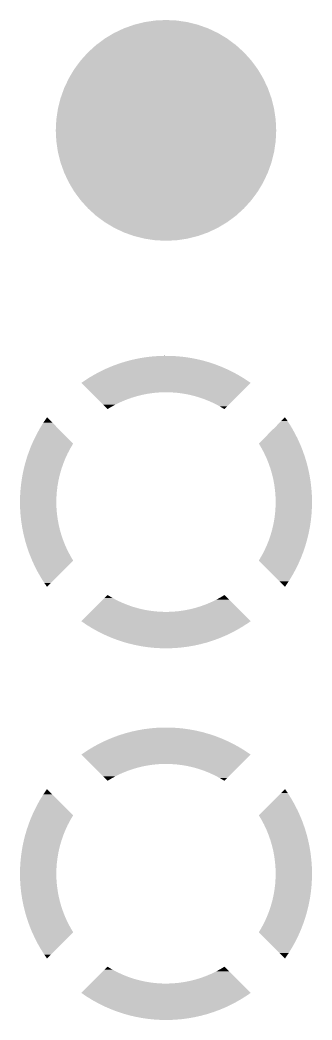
# Model space of a CAD drawing. Extents: x 295 to 953, y 10 to 290.
# Drawn here: x 513.06 to 515.06, y 120.13 to 126.97 of the extents above; entities that cross this region are included whole.
import ezdxf

# ---------------------------------------------------------------- set-up
doc = ezdxf.new("R2010")
doc.units = 0
doc.header["$LTSCALE"] = 5
doc.header["$MEASUREMENT"] = 0
doc.layers.get('0').update_dxf_attribs({"linetype": 'CONTINUOUS', "lineweight": 25})

msp = doc.modelspace()

# ---------------------------------------------------------------- linework, layer by layer
at = {"const_width": 0.7544}
msp.add_lwpolyline([(513.6825, 126.2133, 1), (514.4369, 126.2133, 1)], format="xyb", close=True, dxfattribs=at)
for points in [[(513.8235, 124.6445), (513.8502, 124.6503), (514.2948, 124.6445), (514.2703, 124.6503)], [(513.8502, 124.6503), (513.8675, 124.6541), (514.2703, 124.6503), (514.2505, 124.6541)], [(513.8675, 124.6541), (513.8947, 124.6588), (514.2505, 124.6541), (514.2261, 124.6588)], [(513.8947, 124.6588), (513.9119, 124.6618), (514.2261, 124.6588), (514.2057, 124.6618)], [(513.9119, 124.6618), (513.9399, 124.6653), (514.2057, 124.6618), (514.1815, 124.6653)], [(513.9399, 124.6653), (513.9567, 124.6675), (514.1815, 124.6653), (514.1603, 124.6675)], [(513.9567, 124.6675), (513.9858, 124.6698), (514.1603, 124.6675), (514.1367, 124.6698)], [(513.9858, 124.6698), (514.0016, 124.6711), (514.1367, 124.6698), (514.1133, 124.6711)], [(514.0016, 124.6711), (514.0347, 124.6723), (514.1133, 124.6711), (514.0917, 124.6723)], [(514.0347, 124.6723), (514.0466, 124.6727), (514.0917, 124.6723), (514.0466, 124.6727)], [(513.6365, 124.5785), (513.6531, 124.5864), (514.4834, 124.5785), (514.4656, 124.5864)], [(513.6531, 124.5864), (513.6778, 124.5967), (514.4656, 124.5864), (514.4422, 124.5967)], [(513.6778, 124.5967), (513.6947, 124.6038), (514.4422, 124.5967), (514.424, 124.6038)], [(513.6947, 124.6038), (513.7199, 124.613), (514.424, 124.6038), (514.4002, 124.613)], [(513.7199, 124.613), (513.737, 124.6193), (514.4002, 124.613), (514.3816, 124.6193)], [(513.737, 124.6193), (513.7627, 124.6274), (514.3816, 124.6193), (514.3575, 124.6274)], [(513.7627, 124.6274), (513.78, 124.6329), (514.3575, 124.6274), (514.3385, 124.6329)], [(513.78, 124.6329), (513.8062, 124.6399), (514.3385, 124.6329), (514.3142, 124.6399)], [(513.8062, 124.6399), (513.8235, 124.6445), (514.3142, 124.6399), (514.2948, 124.6445)], [(513.4959, 124.4986), (513.5182, 124.5131), (514.623, 124.4986), (514.6016, 124.5131)], [(513.5182, 124.5131), (513.5337, 124.5232), (514.6016, 124.5131), (514.5852, 124.5232)], [(513.5337, 124.5232), (513.5566, 124.5367), (514.5852, 124.5232), (514.5632, 124.5367)], [(513.5566, 124.5367), (513.5726, 124.546), (514.5632, 124.5367), (514.5463, 124.546)], [(513.5726, 124.546), (513.5961, 124.5585), (514.5463, 124.546), (514.5238, 124.5585)], [(513.5961, 124.5585), (513.6124, 124.5671), (514.5238, 124.5585), (514.5064, 124.5671)], [(513.6124, 124.5671), (513.6365, 124.5785), (514.5064, 124.5671), (514.4834, 124.5785)], [(513.4805, 124.4878), (513.4959, 124.4986), (514.6389, 124.4878), (514.623, 124.4986)], [(513.5445, 124.4238), (513.4805, 124.4878), (514.5749, 124.4238), (514.6389, 124.4878)], [(513.5459, 124.4224), (513.5445, 124.4238), (514.0128, 124.4224), (514.0518, 124.4238)], [(513.5493, 124.419), (513.5459, 124.4224), (513.9739, 124.419), (514.0128, 124.4224)], [(513.5548, 124.4135), (513.5493, 124.419), (513.9352, 124.4135), (513.9739, 124.419)], [(513.5623, 124.406), (513.5548, 124.4135), (513.8969, 124.406), (513.9352, 124.4135)], [(513.5717, 124.3965), (513.5623, 124.406), (513.859, 124.3965), (513.8969, 124.406)], [(513.5831, 124.3851), (513.5717, 124.3965), (513.8217, 124.3851), (513.859, 124.3965)], [(513.5965, 124.3718), (513.5831, 124.3851), (513.785, 124.3718), (513.8217, 124.3851)], [(514.0909, 124.4232), (514.0518, 124.4238), (514.5743, 124.4232), (514.5749, 124.4238)], [(514.1298, 124.4206), (514.0909, 124.4232), (514.5717, 124.4206), (514.5743, 124.4232)], [(514.1686, 124.4159), (514.1298, 124.4206), (514.567, 124.4159), (514.5717, 124.4206)], [(514.2071, 124.4093), (514.1686, 124.4159), (514.5604, 124.4093), (514.567, 124.4159)], [(514.2452, 124.4006), (514.2071, 124.4093), (514.5517, 124.4006), (514.5604, 124.4093)], [(514.2827, 124.39), (514.2452, 124.4006), (514.5411, 124.39), (514.5517, 124.4006)], [(514.3197, 124.3774), (514.2827, 124.39), (514.5285, 124.3774), (514.5411, 124.39)], [(514.356, 124.3629), (514.3197, 124.3774), (514.514, 124.3629), (514.5285, 124.3774)], [(513.6117, 124.3566), (513.5965, 124.3718), (513.749, 124.3566), (513.785, 124.3718)], [(513.6288, 124.3395), (513.6117, 124.3566), (513.7139, 124.3395), (513.749, 124.3566)], [(513.6477, 124.3206), (513.6288, 124.3395), (513.6797, 124.3206), (513.7139, 124.3395)], [(513.6598, 124.3085), (513.6477, 124.3206), (513.6598, 124.3085), (513.6797, 124.3206)], [(514.3914, 124.3466), (514.356, 124.3629), (514.4977, 124.3466), (514.514, 124.3629)], [(514.426, 124.3284), (514.3914, 124.3466), (514.4795, 124.3284), (514.4977, 124.3466)], [(514.4596, 124.3085), (514.426, 124.3284), (514.4596, 124.3085), (514.4795, 124.3284)], [(513.2199, 124.2152), (513.2452, 124.2525), (513.2825, 124.2152), (513.2452, 124.2525)], [(514.8479, 124.2262), (514.8742, 124.2525), (514.8923, 124.2262), (514.8742, 124.2525)], [(513.1745, 124.1374), (513.1963, 124.1768), (513.3603, 124.1374), (513.3209, 124.1768)], [(513.1963, 124.1768), (513.2199, 124.2152), (513.3209, 124.1768), (513.2825, 124.2152)], [(514.7706, 124.149), (514.8098, 124.1881), (514.9387, 124.149), (514.9164, 124.1881)], [(514.8098, 124.1881), (514.8479, 124.2262), (514.9164, 124.1881), (514.8923, 124.2262)], [(513.1545, 124.097), (513.1745, 124.1374), (513.4007, 124.097), (513.3603, 124.1374)], [(514.6949, 124.0732), (514.7305, 124.1089), (514.9756, 124.0732), (514.9593, 124.1089)], [(514.7305, 124.1089), (514.7706, 124.149), (514.9593, 124.1089), (514.9387, 124.149)], [(513.12, 124.0138), (513.13, 124.0396), (513.391, 124.0138), (513.4046, 124.0396)], [(513.13, 124.0396), (513.1363, 124.0558), (513.4046, 124.0396), (513.4142, 124.0558)], [(513.1363, 124.0558), (513.144, 124.0732), (513.4142, 124.0558), (513.4245, 124.0732)], [(513.144, 124.0732), (513.1545, 124.097), (513.4245, 124.0732), (513.4007, 124.097)], [(514.6981, 124.0679), (514.6949, 124.0732), (514.978, 124.0679), (514.9756, 124.0732)], [(514.7109, 124.0465), (514.6981, 124.0679), (514.9866, 124.0465), (514.978, 124.0679)], [(514.7219, 124.0261), (514.7109, 124.0465), (514.9949, 124.0261), (514.9866, 124.0465)], [(513.0947, 123.9333), (513.1052, 123.9696), (513.3556, 123.9333), (513.3701, 123.9696)], [(513.1052, 123.9696), (513.1056, 123.9711), (513.3701, 123.9696), (513.3708, 123.9711)], [(513.1056, 123.9711), (513.117, 124.005), (513.3708, 123.9711), (513.3864, 124.005)], [(513.117, 124.005), (513.12, 124.0138), (513.3864, 124.005), (513.391, 124.0138)], [(514.7295, 124.0121), (514.7219, 124.0261), (514.9998, 124.0121), (514.9949, 124.0261)], [(514.743, 123.9836), (514.7295, 124.0121), (515.0098, 123.9836), (514.9998, 124.0121)], [(514.7462, 123.9768), (514.743, 123.9836), (515.0119, 123.9768), (515.0098, 123.9836)], [(514.761, 123.9407), (514.7462, 123.9768), (515.0228, 123.9407), (515.0119, 123.9768)], [(513.0856, 123.8963), (513.0931, 123.9278), (513.343, 123.8963), (513.3537, 123.9278)], [(513.0931, 123.9278), (513.0947, 123.9333), (513.3537, 123.9278), (513.3556, 123.9333)], [(514.7611, 123.9404), (514.761, 123.9407), (515.0228, 123.9404), (515.0228, 123.9407)], [(514.774, 123.9038), (514.7611, 123.9404), (515.0321, 123.9038), (515.0228, 123.9404)], [(514.7761, 123.8967), (514.774, 123.9038), (515.0339, 123.8967), (515.0321, 123.9038)], [(514.785, 123.8664), (514.7761, 123.8967), (515.0401, 123.8664), (515.0339, 123.8967)], [(513.0714, 123.8207), (513.0742, 123.8397), (513.3237, 123.8207), (513.3281, 123.8397)], [(513.0742, 123.8397), (513.0778, 123.8588), (513.3281, 123.8397), (513.3324, 123.8588)], [(513.0778, 123.8588), (513.0827, 123.884), (513.3324, 123.8588), (513.3395, 123.884)], [(513.0827, 123.884), (513.0856, 123.8963), (513.3395, 123.884), (513.343, 123.8963)], [(514.7883, 123.8526), (514.785, 123.8664), (515.043, 123.8526), (515.0401, 123.8664)], [(514.7941, 123.8284), (514.7883, 123.8526), (515.0468, 123.8284), (515.043, 123.8526)], [(514.7978, 123.8081), (514.7941, 123.8284), (515.0501, 123.8081), (515.0468, 123.8284)], [(513.0632, 123.7503), (513.0664, 123.7822), (513.3132, 123.7503), (513.3171, 123.7822)], [(513.0664, 123.7822), (513.0677, 123.7951), (513.3171, 123.7822), (513.3193, 123.7951)], [(513.0677, 123.7951), (513.0714, 123.8207), (513.3193, 123.7951), (513.3237, 123.8207)], [(514.8011, 123.79), (514.7978, 123.8081), (515.0521, 123.79), (515.0501, 123.8081)], [(514.8046, 123.7633), (514.8011, 123.79), (515.0551, 123.7633), (515.0521, 123.79)], [(514.8062, 123.7513), (514.8046, 123.7633), (515.0559, 123.7513), (515.0551, 123.7633)], [(513.0602, 123.6733), (513.0607, 123.7045), (513.3091, 123.6733), (513.3098, 123.7045)], [(513.0607, 123.7053), (513.0628, 123.7434), (513.3098, 123.7053), (513.3124, 123.7434)], [(513.0607, 123.7045), (513.0607, 123.7053), (513.3098, 123.7045), (513.3098, 123.7053)], [(513.0628, 123.7434), (513.0632, 123.7503), (513.3124, 123.7434), (513.3132, 123.7503)], [(514.8088, 123.7184), (514.8062, 123.7513), (515.0582, 123.7184), (515.0559, 123.7513)], [(514.8092, 123.7123), (514.8088, 123.7184), (515.0583, 123.7123), (515.0582, 123.7184)], [(514.8103, 123.6733), (514.8092, 123.7123), (515.0592, 123.6733), (515.0583, 123.7123)], [(513.0611, 123.6343), (513.0602, 123.6733), (513.3101, 123.6343), (513.3091, 123.6733)], [(513.0612, 123.6283), (513.0611, 123.6343), (513.3106, 123.6283), (513.3101, 123.6343)], [(513.0635, 123.5953), (513.0612, 123.6283), (513.3132, 123.5953), (513.3106, 123.6283)], [(514.807, 123.6032), (514.8096, 123.6413), (515.0566, 123.6032), (515.0587, 123.6413)], [(514.8096, 123.6421), (514.8103, 123.6733), (515.0587, 123.6421), (515.0592, 123.6733)], [(514.8096, 123.6413), (514.8096, 123.6421), (515.0587, 123.6413), (515.0587, 123.6421)], [(513.0643, 123.5833), (513.0635, 123.5953), (513.3148, 123.5833), (513.3132, 123.5953)], [(513.0673, 123.5566), (513.0643, 123.5833), (513.3183, 123.5566), (513.3148, 123.5833)], [(513.0693, 123.5385), (513.0673, 123.5566), (513.3216, 123.5385), (513.3183, 123.5566)], [(514.8001, 123.5515), (514.8023, 123.5644), (515.0517, 123.5515), (515.053, 123.5644)], [(514.8023, 123.5644), (514.8062, 123.5963), (515.053, 123.5644), (515.0562, 123.5963)], [(514.8062, 123.5963), (514.807, 123.6032), (515.0562, 123.5963), (515.0566, 123.6032)], [(513.0726, 123.5182), (513.0693, 123.5385), (513.3253, 123.5182), (513.3216, 123.5385)], [(513.0764, 123.494), (513.0726, 123.5182), (513.3311, 123.494), (513.3253, 123.5182)], [(513.0793, 123.4802), (513.0764, 123.494), (513.3344, 123.4802), (513.3311, 123.494)], [(514.7799, 123.4626), (514.787, 123.4878), (515.0367, 123.4626), (515.0416, 123.4878)], [(514.787, 123.4878), (514.7913, 123.5069), (515.0416, 123.4878), (515.0452, 123.5069)], [(514.7913, 123.5069), (514.7956, 123.5259), (515.0452, 123.5069), (515.048, 123.5259)], [(514.7956, 123.5259), (514.8001, 123.5515), (515.048, 123.5259), (515.0517, 123.5515)], [(513.0855, 123.4499), (513.0793, 123.4802), (513.3433, 123.4499), (513.3344, 123.4802)], [(513.0873, 123.4428), (513.0855, 123.4499), (513.3454, 123.4428), (513.3433, 123.4499)], [(513.0966, 123.4062), (513.0873, 123.4428), (513.3583, 123.4062), (513.3454, 123.4428)], [(514.7638, 123.4133), (514.7657, 123.4188), (515.0247, 123.4133), (515.0262, 123.4188)], [(514.7657, 123.4188), (514.7764, 123.4503), (515.0262, 123.4188), (515.0338, 123.4503)], [(514.7764, 123.4503), (514.7799, 123.4626), (515.0338, 123.4503), (515.0367, 123.4626)], [(513.0966, 123.4059), (513.0966, 123.4062), (513.3584, 123.4059), (513.3583, 123.4062)], [(513.1075, 123.3698), (513.0966, 123.4059), (513.3732, 123.3698), (513.3584, 123.4059)], [(513.1096, 123.363), (513.1075, 123.3698), (513.3764, 123.363), (513.3732, 123.3698)], [(513.1196, 123.3345), (513.1096, 123.363), (513.3899, 123.3345), (513.3764, 123.363)], [(514.733, 123.3416), (514.7486, 123.3755), (515.0023, 123.3416), (515.0138, 123.3755)], [(514.7486, 123.3755), (514.7493, 123.377), (515.0138, 123.3755), (515.0142, 123.377)], [(514.7493, 123.377), (514.7638, 123.4133), (515.0142, 123.377), (515.0247, 123.4133)], [(513.1245, 123.3205), (513.1196, 123.3345), (513.3975, 123.3205), (513.3899, 123.3345)], [(513.1328, 123.3001), (513.1245, 123.3205), (513.4085, 123.3001), (513.3975, 123.3205)], [(513.1414, 123.2787), (513.1328, 123.3001), (513.4213, 123.2787), (513.4085, 123.3001)], [(514.6949, 123.2734), (514.7052, 123.2908), (514.9754, 123.2734), (514.9831, 123.2908)], [(514.7052, 123.2908), (514.7148, 123.307), (514.9831, 123.2908), (514.9894, 123.307)], [(514.7148, 123.307), (514.7284, 123.3328), (514.9894, 123.307), (514.9994, 123.3328)], [(514.7284, 123.3328), (514.733, 123.3416), (514.9994, 123.3328), (515.0023, 123.3416)], [(513.1438, 123.2734), (513.1414, 123.2787), (513.4245, 123.2734), (513.4213, 123.2787)], [(513.1601, 123.2377), (513.1438, 123.2734), (513.3889, 123.2377), (513.4245, 123.2734)], [(513.1806, 123.1976), (513.1601, 123.2377), (513.3488, 123.1976), (513.3889, 123.2377)], [(514.7187, 123.2496), (514.6949, 123.2734), (514.9649, 123.2496), (514.9754, 123.2734)], [(514.7591, 123.2092), (514.7187, 123.2496), (514.9449, 123.2092), (514.9649, 123.2496)], [(513.203, 123.1585), (513.1806, 123.1976), (513.3096, 123.1585), (513.3488, 123.1976)], [(513.2271, 123.1204), (513.203, 123.1585), (513.2715, 123.1204), (513.3096, 123.1585)], [(514.7985, 123.1698), (514.7591, 123.2092), (514.9231, 123.1698), (514.9449, 123.2092)], [(514.8369, 123.1314), (514.7985, 123.1698), (514.8995, 123.1314), (514.9231, 123.1698)], [(513.2452, 123.0941), (513.2271, 123.1204), (513.2452, 123.0941), (513.2715, 123.1204)], [(514.8742, 123.0941), (514.8369, 123.1314), (514.8742, 123.0941), (514.8995, 123.1314)], [(513.6217, 123), (513.6399, 123.0182), (513.7279, 123), (513.6934, 123.0182)], [(513.6399, 123.0182), (513.6598, 123.0381), (513.6934, 123.0182), (513.6598, 123.0381)], [(514.4055, 123.0071), (514.4397, 123.026), (514.4906, 123.0071), (514.4717, 123.026)], [(514.4397, 123.026), (514.4596, 123.0381), (514.4717, 123.026), (514.4596, 123.0381)], [(513.559, 122.9373), (513.5677, 122.946), (513.9123, 122.9373), (513.8742, 122.946)], [(513.5677, 122.946), (513.5783, 122.9566), (513.8742, 122.946), (513.8367, 122.9566)], [(513.5783, 122.9566), (513.5909, 122.9692), (513.8367, 122.9566), (513.7997, 122.9692)], [(513.5909, 122.9692), (513.6054, 122.9837), (513.7997, 122.9692), (513.7634, 122.9837)], [(513.6054, 122.9837), (513.6217, 123), (513.7634, 122.9837), (513.7279, 123)], [(514.1841, 122.9331), (514.2225, 122.9406), (514.5646, 122.9331), (514.5571, 122.9406)], [(514.2225, 122.9406), (514.2604, 122.9501), (514.5571, 122.9406), (514.5477, 122.9501)], [(514.2604, 122.9501), (514.2977, 122.9615), (514.5477, 122.9501), (514.5362, 122.9615)], [(514.2977, 122.9615), (514.3344, 122.9748), (514.5362, 122.9615), (514.5229, 122.9748)], [(514.3344, 122.9748), (514.3704, 122.99), (514.5229, 122.9748), (514.5077, 122.99)], [(514.3704, 122.99), (514.4055, 123.0071), (514.5077, 122.99), (514.4906, 123.0071)], [(513.4804, 122.8588), (513.5444, 122.9228), (514.6389, 122.8588), (514.5749, 122.9228)], [(513.5444, 122.9228), (513.5451, 122.9234), (514.0676, 122.9228), (514.0285, 122.9234)], [(513.5451, 122.9234), (513.5477, 122.926), (514.0285, 122.9234), (513.9896, 122.926)], [(513.5477, 122.926), (513.5524, 122.9307), (513.9896, 122.926), (513.9508, 122.9307)], [(513.5524, 122.9307), (513.559, 122.9373), (513.9508, 122.9307), (513.9123, 122.9373)], [(514.0676, 122.9228), (514.1066, 122.9242), (514.5749, 122.9228), (514.5735, 122.9242)], [(514.1066, 122.9242), (514.1455, 122.9277), (514.5735, 122.9242), (514.5701, 122.9277)], [(514.1455, 122.9277), (514.1841, 122.9331), (514.5701, 122.9277), (514.5646, 122.9331)], [(513.4964, 122.848), (513.4804, 122.8588), (514.6234, 122.848), (514.6389, 122.8588)], [(513.5178, 122.8335), (513.4964, 122.848), (514.6012, 122.8335), (514.6234, 122.848)], [(513.5342, 122.8234), (513.5178, 122.8335), (514.5857, 122.8234), (514.6012, 122.8335)], [(513.5562, 122.8099), (513.5342, 122.8234), (514.5627, 122.8099), (514.5857, 122.8234)], [(513.5731, 122.8006), (513.5562, 122.8099), (514.5468, 122.8006), (514.5627, 122.8099)], [(513.5956, 122.7881), (513.5731, 122.8006), (514.5233, 122.7881), (514.5468, 122.8006)], [(513.613, 122.7795), (513.5956, 122.7881), (514.507, 122.7795), (514.5233, 122.7881)], [(513.636, 122.7681), (513.613, 122.7795), (514.4829, 122.7681), (514.507, 122.7795)], [(513.6538, 122.7602), (513.636, 122.7681), (514.4663, 122.7602), (514.4829, 122.7681)], [(513.6772, 122.7499), (513.6538, 122.7602), (514.4416, 122.7499), (514.4663, 122.7602)], [(513.6954, 122.7428), (513.6772, 122.7499), (514.4247, 122.7428), (514.4416, 122.7499)], [(513.7192, 122.7336), (513.6954, 122.7428), (514.3995, 122.7336), (514.4247, 122.7428)], [(513.7378, 122.7273), (513.7192, 122.7336), (514.3824, 122.7273), (514.3995, 122.7336)], [(513.7619, 122.7192), (513.7378, 122.7273), (514.3567, 122.7192), (514.3824, 122.7273)], [(513.7809, 122.7137), (513.7619, 122.7192), (514.3394, 122.7137), (514.3567, 122.7192)], [(513.8052, 122.7068), (513.7809, 122.7137), (514.3132, 122.7068), (514.3394, 122.7137)], [(513.8246, 122.7021), (513.8052, 122.7068), (514.2959, 122.7021), (514.3132, 122.7068)], [(513.849, 122.6963), (513.8246, 122.7021), (514.2692, 122.6963), (514.2959, 122.7021)], [(513.8689, 122.6925), (513.849, 122.6963), (514.2518, 122.6925), (514.2692, 122.6963)], [(513.8933, 122.6878), (513.8689, 122.6925), (514.2246, 122.6878), (514.2518, 122.6925)], [(513.9137, 122.6848), (513.8933, 122.6878), (514.2074, 122.6848), (514.2246, 122.6878)], [(513.9379, 122.6813), (513.9137, 122.6848), (514.1795, 122.6813), (514.2074, 122.6848)], [(513.9591, 122.6791), (513.9379, 122.6813), (514.1627, 122.6791), (514.1795, 122.6813)], [(513.9827, 122.6768), (513.9591, 122.6791), (514.1336, 122.6768), (514.1627, 122.6791)], [(514.0061, 122.6755), (513.9827, 122.6768), (514.1178, 122.6755), (514.1336, 122.6768)], [(514.0277, 122.6743), (514.0061, 122.6755), (514.0847, 122.6743), (514.1178, 122.6755)], [(514.0728, 122.6739), (514.0277, 122.6743), (514.0728, 122.6739), (514.0847, 122.6743)], [(513.8947, 122.1188), (513.9119, 122.1218), (514.2261, 122.1188), (514.2057, 122.1218)], [(513.9119, 122.1218), (513.9399, 122.1253), (514.2057, 122.1218), (514.1815, 122.1253)], [(513.9399, 122.1253), (513.9567, 122.1275), (514.1815, 122.1253), (514.1603, 122.1275)], [(513.9567, 122.1275), (513.9858, 122.1298), (514.1603, 122.1275), (514.1367, 122.1298)], [(513.9858, 122.1298), (514.0016, 122.1311), (514.1367, 122.1298), (514.1133, 122.1311)], [(514.0016, 122.1311), (514.0347, 122.1323), (514.1133, 122.1311), (514.0917, 122.1323)], [(514.0347, 122.1323), (514.0466, 122.1327), (514.0917, 122.1323), (514.0466, 122.1327)], [(513.6531, 122.0464), (513.6778, 122.0567), (514.4656, 122.0464), (514.4422, 122.0567)], [(513.6778, 122.0567), (513.6947, 122.0638), (514.4422, 122.0567), (514.424, 122.0638)], [(513.6947, 122.0638), (513.7199, 122.073), (514.424, 122.0638), (514.4002, 122.073)], [(513.7199, 122.073), (513.737, 122.0793), (514.4002, 122.073), (514.3816, 122.0793)], [(513.737, 122.0793), (513.7627, 122.0874), (514.3816, 122.0793), (514.3575, 122.0874)], [(513.7627, 122.0874), (513.78, 122.0929), (514.3575, 122.0874), (514.3385, 122.0929)], [(513.78, 122.0929), (513.8062, 122.0999), (514.3385, 122.0929), (514.3142, 122.0999)], [(513.8062, 122.0999), (513.8235, 122.1045), (514.3142, 122.0999), (514.2948, 122.1045)], [(513.8235, 122.1045), (513.8502, 122.1103), (514.2948, 122.1045), (514.2703, 122.1103)], [(513.8502, 122.1103), (513.8675, 122.1141), (514.2703, 122.1103), (514.2505, 122.1141)], [(513.8675, 122.1141), (513.8947, 122.1188), (514.2505, 122.1141), (514.2261, 122.1188)], [(513.5182, 121.9731), (513.5337, 121.9832), (514.6016, 121.9731), (514.5852, 121.9832)], [(513.5337, 121.9832), (513.5566, 121.9967), (514.5852, 121.9832), (514.5632, 121.9967)], [(513.5566, 121.9967), (513.5726, 122.006), (514.5632, 121.9967), (514.5463, 122.006)], [(513.5726, 122.006), (513.5961, 122.0185), (514.5463, 122.006), (514.5238, 122.0185)], [(513.5961, 122.0185), (513.6124, 122.0271), (514.5238, 122.0185), (514.5064, 122.0271)], [(513.6124, 122.0271), (513.6365, 122.0385), (514.5064, 122.0271), (514.4834, 122.0385)], [(513.6365, 122.0385), (513.6531, 122.0464), (514.4834, 122.0385), (514.4656, 122.0464)], [(513.4805, 121.9478), (513.4959, 121.9586), (514.6389, 121.9478), (514.623, 121.9586)], [(513.5445, 121.8838), (513.4805, 121.9478), (514.5749, 121.8838), (514.6389, 121.9478)], [(513.4959, 121.9586), (513.5182, 121.9731), (514.623, 121.9586), (514.6016, 121.9731)], [(513.5459, 121.8824), (513.5445, 121.8838), (514.0128, 121.8824), (514.0518, 121.8838)], [(513.5493, 121.879), (513.5459, 121.8824), (513.9739, 121.879), (514.0128, 121.8824)], [(513.5548, 121.8735), (513.5493, 121.879), (513.9352, 121.8735), (513.9739, 121.879)], [(513.5623, 121.866), (513.5548, 121.8735), (513.8969, 121.866), (513.9352, 121.8735)], [(513.5717, 121.8565), (513.5623, 121.866), (513.859, 121.8565), (513.8969, 121.866)], [(513.5831, 121.8451), (513.5717, 121.8565), (513.8217, 121.8451), (513.859, 121.8565)], [(514.0909, 121.8832), (514.0518, 121.8838), (514.5743, 121.8832), (514.5749, 121.8838)], [(514.1298, 121.8806), (514.0909, 121.8832), (514.5717, 121.8806), (514.5743, 121.8832)], [(514.1686, 121.8759), (514.1298, 121.8806), (514.567, 121.8759), (514.5717, 121.8806)], [(514.2071, 121.8693), (514.1686, 121.8759), (514.5604, 121.8693), (514.567, 121.8759)], [(514.2452, 121.8606), (514.2071, 121.8693), (514.5517, 121.8606), (514.5604, 121.8693)], [(514.2827, 121.85), (514.2452, 121.8606), (514.5411, 121.85), (514.5517, 121.8606)], [(514.3197, 121.8374), (514.2827, 121.85), (514.5285, 121.8374), (514.5411, 121.85)], [(513.5965, 121.8318), (513.5831, 121.8451), (513.785, 121.8318), (513.8217, 121.8451)], [(513.6117, 121.8166), (513.5965, 121.8318), (513.749, 121.8166), (513.785, 121.8318)], [(513.6288, 121.7995), (513.6117, 121.8166), (513.7139, 121.7995), (513.749, 121.8166)], [(513.6477, 121.7806), (513.6288, 121.7995), (513.6797, 121.7806), (513.7139, 121.7995)], [(513.6598, 121.7685), (513.6477, 121.7806), (513.6598, 121.7685), (513.6797, 121.7806)], [(514.356, 121.8229), (514.3197, 121.8374), (514.514, 121.8229), (514.5285, 121.8374)], [(514.3914, 121.8066), (514.356, 121.8229), (514.4977, 121.8066), (514.514, 121.8229)], [(514.426, 121.7884), (514.3914, 121.8066), (514.4795, 121.7884), (514.4977, 121.8066)], [(514.4596, 121.7685), (514.426, 121.7884), (514.4596, 121.7685), (514.4795, 121.7884)], [(513.2199, 121.6752), (513.2452, 121.7125), (513.2825, 121.6752), (513.2452, 121.7125)], [(514.8479, 121.6862), (514.8742, 121.7125), (514.8923, 121.6862), (514.8742, 121.7125)], [(513.1963, 121.6368), (513.2199, 121.6752), (513.3209, 121.6368), (513.2825, 121.6752)], [(514.7706, 121.609), (514.8098, 121.6481), (514.9387, 121.609), (514.9164, 121.6481)], [(514.8098, 121.6481), (514.8479, 121.6862), (514.9164, 121.6481), (514.8923, 121.6862)], [(513.1545, 121.557), (513.1745, 121.5974), (513.4007, 121.557), (513.3603, 121.5974)], [(513.1745, 121.5974), (513.1963, 121.6368), (513.3603, 121.5974), (513.3209, 121.6368)], [(514.7305, 121.5689), (514.7706, 121.609), (514.9593, 121.5689), (514.9387, 121.609)], [(513.13, 121.4996), (513.1363, 121.5158), (513.4046, 121.4996), (513.4142, 121.5158)], [(513.1363, 121.5158), (513.144, 121.5332), (513.4142, 121.5158), (513.4245, 121.5332)], [(513.144, 121.5332), (513.1545, 121.557), (513.4245, 121.5332), (513.4007, 121.557)], [(514.6949, 121.5332), (514.7305, 121.5689), (514.9756, 121.5332), (514.9593, 121.5689)], [(514.6981, 121.5279), (514.6949, 121.5332), (514.978, 121.5279), (514.9756, 121.5332)], [(514.7109, 121.5065), (514.6981, 121.5279), (514.9866, 121.5065), (514.978, 121.5279)], [(514.7219, 121.4861), (514.7109, 121.5065), (514.9949, 121.4861), (514.9866, 121.5065)], [(513.1056, 121.4311), (513.117, 121.465), (513.3708, 121.4311), (513.3864, 121.465)], [(513.117, 121.465), (513.12, 121.4738), (513.3864, 121.465), (513.391, 121.4738)], [(513.12, 121.4738), (513.13, 121.4996), (513.391, 121.4738), (513.4046, 121.4996)], [(514.7295, 121.4721), (514.7219, 121.4861), (514.9998, 121.4721), (514.9949, 121.4861)], [(514.743, 121.4436), (514.7295, 121.4721), (515.0098, 121.4436), (514.9998, 121.4721)], [(514.7462, 121.4368), (514.743, 121.4436), (515.0119, 121.4368), (515.0098, 121.4436)], [(514.761, 121.4007), (514.7462, 121.4368), (515.0228, 121.4007), (515.0119, 121.4368)], [(513.0856, 121.3563), (513.0931, 121.3878), (513.343, 121.3563), (513.3537, 121.3878)], [(513.0931, 121.3878), (513.0947, 121.3933), (513.3537, 121.3878), (513.3556, 121.3933)], [(513.0947, 121.3933), (513.1052, 121.4296), (513.3556, 121.3933), (513.3701, 121.4296)], [(513.1052, 121.4296), (513.1056, 121.4311), (513.3701, 121.4296), (513.3708, 121.4311)], [(514.7611, 121.4004), (514.761, 121.4007), (515.0228, 121.4004), (515.0228, 121.4007)], [(514.774, 121.3638), (514.7611, 121.4004), (515.0321, 121.3638), (515.0228, 121.4004)], [(513.0714, 121.2807), (513.0742, 121.2997), (513.3237, 121.2807), (513.3281, 121.2997)], [(513.0742, 121.2997), (513.0778, 121.3188), (513.3281, 121.2997), (513.3324, 121.3188)], [(513.0778, 121.3188), (513.0827, 121.344), (513.3324, 121.3188), (513.3395, 121.344)], [(513.0827, 121.344), (513.0856, 121.3563), (513.3395, 121.344), (513.343, 121.3563)], [(514.7761, 121.3567), (514.774, 121.3638), (515.0339, 121.3567), (515.0321, 121.3638)], [(514.785, 121.3264), (514.7761, 121.3567), (515.0401, 121.3264), (515.0339, 121.3567)], [(514.7883, 121.3126), (514.785, 121.3264), (515.043, 121.3126), (515.0401, 121.3264)], [(514.7941, 121.2884), (514.7883, 121.3126), (515.0468, 121.2884), (515.043, 121.3126)], [(513.0632, 121.2103), (513.0664, 121.2422), (513.3132, 121.2103), (513.3171, 121.2422)], [(513.0664, 121.2422), (513.0677, 121.2551), (513.3171, 121.2422), (513.3193, 121.2551)], [(513.0677, 121.2551), (513.0714, 121.2807), (513.3193, 121.2551), (513.3237, 121.2807)], [(514.7978, 121.2681), (514.7941, 121.2884), (515.0501, 121.2681), (515.0468, 121.2884)], [(514.8011, 121.25), (514.7978, 121.2681), (515.0521, 121.25), (515.0501, 121.2681)], [(514.8046, 121.2233), (514.8011, 121.25), (515.0551, 121.2233), (515.0521, 121.25)], [(513.0602, 121.1333), (513.0607, 121.1645), (513.3091, 121.1333), (513.3098, 121.1645)], [(513.0607, 121.1653), (513.0628, 121.2034), (513.3098, 121.1653), (513.3124, 121.2034)], [(513.0607, 121.1645), (513.0607, 121.1653), (513.3098, 121.1645), (513.3098, 121.1653)], [(513.0628, 121.2034), (513.0632, 121.2103), (513.3124, 121.2034), (513.3132, 121.2103)], [(514.8062, 121.2113), (514.8046, 121.2233), (515.0559, 121.2113), (515.0551, 121.2233)], [(514.8088, 121.1784), (514.8062, 121.2113), (515.0582, 121.1784), (515.0559, 121.2113)], [(514.8092, 121.1723), (514.8088, 121.1784), (515.0583, 121.1723), (515.0582, 121.1784)], [(514.8103, 121.1333), (514.8092, 121.1723), (515.0592, 121.1333), (515.0583, 121.1723)], [(513.0611, 121.0943), (513.0602, 121.1333), (513.3101, 121.0943), (513.3091, 121.1333)], [(514.807, 121.0632), (514.8096, 121.1013), (515.0566, 121.0632), (515.0587, 121.1013)], [(514.8096, 121.1021), (514.8103, 121.1333), (515.0587, 121.1021), (515.0592, 121.1333)], [(514.8096, 121.1013), (514.8096, 121.1021), (515.0587, 121.1013), (515.0587, 121.1021)], [(513.0612, 121.0883), (513.0611, 121.0943), (513.3106, 121.0883), (513.3101, 121.0943)], [(513.0635, 121.0553), (513.0612, 121.0883), (513.3132, 121.0553), (513.3106, 121.0883)], [(513.0643, 121.0433), (513.0635, 121.0553), (513.3148, 121.0433), (513.3132, 121.0553)], [(513.0673, 121.0166), (513.0643, 121.0433), (513.3183, 121.0166), (513.3148, 121.0433)], [(514.8023, 121.0244), (514.8062, 121.0563), (515.053, 121.0244), (515.0562, 121.0563)], [(514.8062, 121.0563), (514.807, 121.0632), (515.0562, 121.0563), (515.0566, 121.0632)], [(513.0693, 120.9985), (513.0673, 121.0166), (513.3216, 120.9985), (513.3183, 121.0166)], [(513.0726, 120.9782), (513.0693, 120.9985), (513.3253, 120.9782), (513.3216, 120.9985)], [(513.0764, 120.954), (513.0726, 120.9782), (513.3311, 120.954), (513.3253, 120.9782)], [(514.787, 120.9478), (514.7913, 120.9669), (515.0416, 120.9478), (515.0452, 120.9669)], [(514.7913, 120.9669), (514.7956, 120.9859), (515.0452, 120.9669), (515.048, 120.9859)], [(514.7956, 120.9859), (514.8001, 121.0115), (515.048, 120.9859), (515.0517, 121.0115)], [(514.8001, 121.0115), (514.8023, 121.0244), (515.0517, 121.0115), (515.053, 121.0244)], [(513.0793, 120.9402), (513.0764, 120.954), (513.3344, 120.9402), (513.3311, 120.954)], [(513.0855, 120.9099), (513.0793, 120.9402), (513.3433, 120.9099), (513.3344, 120.9402)], [(513.0873, 120.9028), (513.0855, 120.9099), (513.3454, 120.9028), (513.3433, 120.9099)], [(513.0966, 120.8662), (513.0873, 120.9028), (513.3583, 120.8662), (513.3454, 120.9028)], [(514.7657, 120.8788), (514.7764, 120.9103), (515.0262, 120.8788), (515.0338, 120.9103)], [(514.7764, 120.9103), (514.7799, 120.9226), (515.0338, 120.9103), (515.0367, 120.9226)], [(514.7799, 120.9226), (514.787, 120.9478), (515.0367, 120.9226), (515.0416, 120.9478)], [(513.0966, 120.8659), (513.0966, 120.8662), (513.3584, 120.8659), (513.3583, 120.8662)], [(513.1075, 120.8298), (513.0966, 120.8659), (513.3732, 120.8298), (513.3584, 120.8659)], [(513.1096, 120.823), (513.1075, 120.8298), (513.3764, 120.823), (513.3732, 120.8298)], [(513.1196, 120.7945), (513.1096, 120.823), (513.3899, 120.7945), (513.3764, 120.823)], [(514.733, 120.8016), (514.7486, 120.8355), (515.0023, 120.8016), (515.0138, 120.8355)], [(514.7486, 120.8355), (514.7493, 120.837), (515.0138, 120.8355), (515.0142, 120.837)], [(514.7493, 120.837), (514.7638, 120.8733), (515.0142, 120.837), (515.0247, 120.8733)], [(514.7638, 120.8733), (514.7657, 120.8788), (515.0247, 120.8733), (515.0262, 120.8788)], [(513.1245, 120.7805), (513.1196, 120.7945), (513.3975, 120.7805), (513.3899, 120.7945)], [(513.1328, 120.7601), (513.1245, 120.7805), (513.4085, 120.7601), (513.3975, 120.7805)], [(513.1414, 120.7387), (513.1328, 120.7601), (513.4213, 120.7387), (513.4085, 120.7601)], [(514.7052, 120.7508), (514.7148, 120.767), (514.9831, 120.7508), (514.9894, 120.767)], [(514.7148, 120.767), (514.7284, 120.7928), (514.9894, 120.767), (514.9994, 120.7928)], [(514.7284, 120.7928), (514.733, 120.8016), (514.9994, 120.7928), (515.0023, 120.8016)], [(513.1438, 120.7334), (513.1414, 120.7387), (513.4245, 120.7334), (513.4213, 120.7387)], [(513.1601, 120.6977), (513.1438, 120.7334), (513.3889, 120.6977), (513.4245, 120.7334)], [(513.1806, 120.6576), (513.1601, 120.6977), (513.3488, 120.6576), (513.3889, 120.6977)], [(514.6949, 120.7334), (514.7052, 120.7508), (514.9754, 120.7334), (514.9831, 120.7508)], [(514.7187, 120.7096), (514.6949, 120.7334), (514.9649, 120.7096), (514.9754, 120.7334)], [(514.7591, 120.6692), (514.7187, 120.7096), (514.9449, 120.6692), (514.9649, 120.7096)], [(513.203, 120.6185), (513.1806, 120.6576), (513.3096, 120.6185), (513.3488, 120.6576)], [(513.2271, 120.5804), (513.203, 120.6185), (513.2715, 120.5804), (513.3096, 120.6185)], [(514.7985, 120.6298), (514.7591, 120.6692), (514.9231, 120.6298), (514.9449, 120.6692)], [(514.8369, 120.5914), (514.7985, 120.6298), (514.8995, 120.5914), (514.9231, 120.6298)], [(513.2452, 120.5541), (513.2271, 120.5804), (513.2452, 120.5541), (513.2715, 120.5804)], [(514.8742, 120.5541), (514.8369, 120.5914), (514.8742, 120.5541), (514.8995, 120.5914)], [(513.6399, 120.4782), (513.6598, 120.4981), (513.6934, 120.4782), (513.6598, 120.4981)], [(514.4055, 120.4671), (514.4397, 120.486), (514.4906, 120.4671), (514.4717, 120.486)], [(514.4397, 120.486), (514.4596, 120.4981), (514.4717, 120.486), (514.4596, 120.4981)], [(513.5677, 120.406), (513.5783, 120.4166), (513.8742, 120.406), (513.8367, 120.4166)], [(513.5783, 120.4166), (513.5909, 120.4292), (513.8367, 120.4166), (513.7997, 120.4292)], [(513.5909, 120.4292), (513.6054, 120.4437), (513.7997, 120.4292), (513.7634, 120.4437)], [(513.6054, 120.4437), (513.6217, 120.46), (513.7634, 120.4437), (513.7279, 120.46)], [(513.6217, 120.46), (513.6399, 120.4782), (513.7279, 120.46), (513.6934, 120.4782)], [(514.2604, 120.4101), (514.2977, 120.4215), (514.5477, 120.4101), (514.5362, 120.4215)], [(514.2977, 120.4215), (514.3344, 120.4348), (514.5362, 120.4215), (514.5229, 120.4348)], [(514.3344, 120.4348), (514.3704, 120.45), (514.5229, 120.4348), (514.5077, 120.45)], [(514.3704, 120.45), (514.4055, 120.4671), (514.5077, 120.45), (514.4906, 120.4671)], [(513.4804, 120.3188), (513.5444, 120.3828), (514.6389, 120.3188), (514.5749, 120.3828)], [(513.5444, 120.3828), (513.5451, 120.3834), (514.0676, 120.3828), (514.0285, 120.3834)], [(513.5451, 120.3834), (513.5477, 120.386), (514.0285, 120.3834), (513.9896, 120.386)], [(513.5477, 120.386), (513.5524, 120.3907), (513.9896, 120.386), (513.9508, 120.3907)], [(513.5524, 120.3907), (513.559, 120.3973), (513.9508, 120.3907), (513.9123, 120.3973)], [(513.559, 120.3973), (513.5677, 120.406), (513.9123, 120.3973), (513.8742, 120.406)], [(514.0676, 120.3828), (514.1066, 120.3842), (514.5749, 120.3828), (514.5735, 120.3842)], [(514.1066, 120.3842), (514.1455, 120.3877), (514.5735, 120.3842), (514.5701, 120.3877)], [(514.1455, 120.3877), (514.1841, 120.3931), (514.5701, 120.3877), (514.5646, 120.3931)], [(514.1841, 120.3931), (514.2225, 120.4006), (514.5646, 120.3931), (514.5571, 120.4006)], [(514.2225, 120.4006), (514.2604, 120.4101), (514.5571, 120.4006), (514.5477, 120.4101)], [(513.4964, 120.308), (513.4804, 120.3188), (514.6234, 120.308), (514.6389, 120.3188)], [(513.5178, 120.2935), (513.4964, 120.308), (514.6012, 120.2935), (514.6234, 120.308)], [(513.5342, 120.2834), (513.5178, 120.2935), (514.5857, 120.2834), (514.6012, 120.2935)], [(513.5562, 120.2699), (513.5342, 120.2834), (514.5627, 120.2699), (514.5857, 120.2834)], [(513.5731, 120.2606), (513.5562, 120.2699), (514.5468, 120.2606), (514.5627, 120.2699)], [(513.5956, 120.2481), (513.5731, 120.2606), (514.5233, 120.2481), (514.5468, 120.2606)], [(513.613, 120.2395), (513.5956, 120.2481), (514.507, 120.2395), (514.5233, 120.2481)], [(513.636, 120.2281), (513.613, 120.2395), (514.4829, 120.2281), (514.507, 120.2395)], [(513.6538, 120.2202), (513.636, 120.2281), (514.4663, 120.2202), (514.4829, 120.2281)], [(513.6772, 120.2099), (513.6538, 120.2202), (514.4416, 120.2099), (514.4663, 120.2202)], [(513.6954, 120.2028), (513.6772, 120.2099), (514.4247, 120.2028), (514.4416, 120.2099)], [(513.7192, 120.1936), (513.6954, 120.2028), (514.3995, 120.1936), (514.4247, 120.2028)], [(513.7378, 120.1873), (513.7192, 120.1936), (514.3824, 120.1873), (514.3995, 120.1936)], [(513.7619, 120.1792), (513.7378, 120.1873), (514.3567, 120.1792), (514.3824, 120.1873)], [(513.7809, 120.1737), (513.7619, 120.1792), (514.3394, 120.1737), (514.3567, 120.1792)], [(513.8052, 120.1668), (513.7809, 120.1737), (514.3132, 120.1668), (514.3394, 120.1737)], [(513.8246, 120.1621), (513.8052, 120.1668), (514.2959, 120.1621), (514.3132, 120.1668)], [(513.849, 120.1563), (513.8246, 120.1621), (514.2692, 120.1563), (514.2959, 120.1621)], [(513.8689, 120.1525), (513.849, 120.1563), (514.2518, 120.1525), (514.2692, 120.1563)], [(513.8933, 120.1478), (513.8689, 120.1525), (514.2246, 120.1478), (514.2518, 120.1525)], [(513.9137, 120.1448), (513.8933, 120.1478), (514.2074, 120.1448), (514.2246, 120.1478)], [(513.9379, 120.1413), (513.9137, 120.1448), (514.1795, 120.1413), (514.2074, 120.1448)], [(513.9591, 120.1391), (513.9379, 120.1413), (514.1627, 120.1391), (514.1795, 120.1413)], [(513.9827, 120.1368), (513.9591, 120.1391), (514.1336, 120.1368), (514.1627, 120.1391)], [(514.0061, 120.1355), (513.9827, 120.1368), (514.1178, 120.1355), (514.1336, 120.1368)], [(514.0277, 120.1343), (514.0061, 120.1355), (514.0847, 120.1343), (514.1178, 120.1355)], [(514.0728, 120.1339), (514.0277, 120.1343), (514.0728, 120.1339), (514.0847, 120.1343)]]:
    msp.add_solid(points)

doc.saveas('drawing.dxf')
